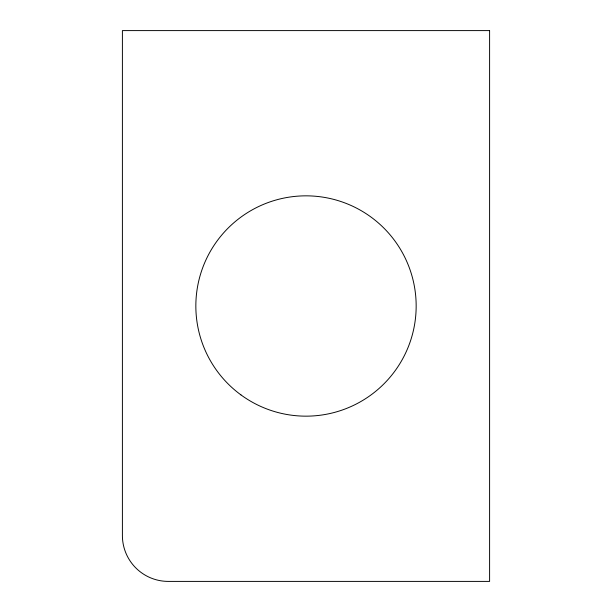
<?xml version="1.0" encoding="UTF-8"?>
<svg xmlns="http://www.w3.org/2000/svg" width="612" height="612" viewBox="0 0 612 612"><rect width="100%" height="100%" fill="white"/><g stroke="black" fill="none" stroke-linecap="round" stroke-linejoin="round"><path stroke-width="0.92" d="M489.6 30.6L122.4 30.6L122.4 535.5A45.9 45.9 0 0 0 168.3 581.4L489.6 581.4L489.6 30.6M240.929 394.885A110.16 110.16 0 0 0 415.517 317.911A110.16 110.16 0 0 0 261.561 205.204A110.16 110.16 0 0 0 240.929 394.885"/></g></svg>
